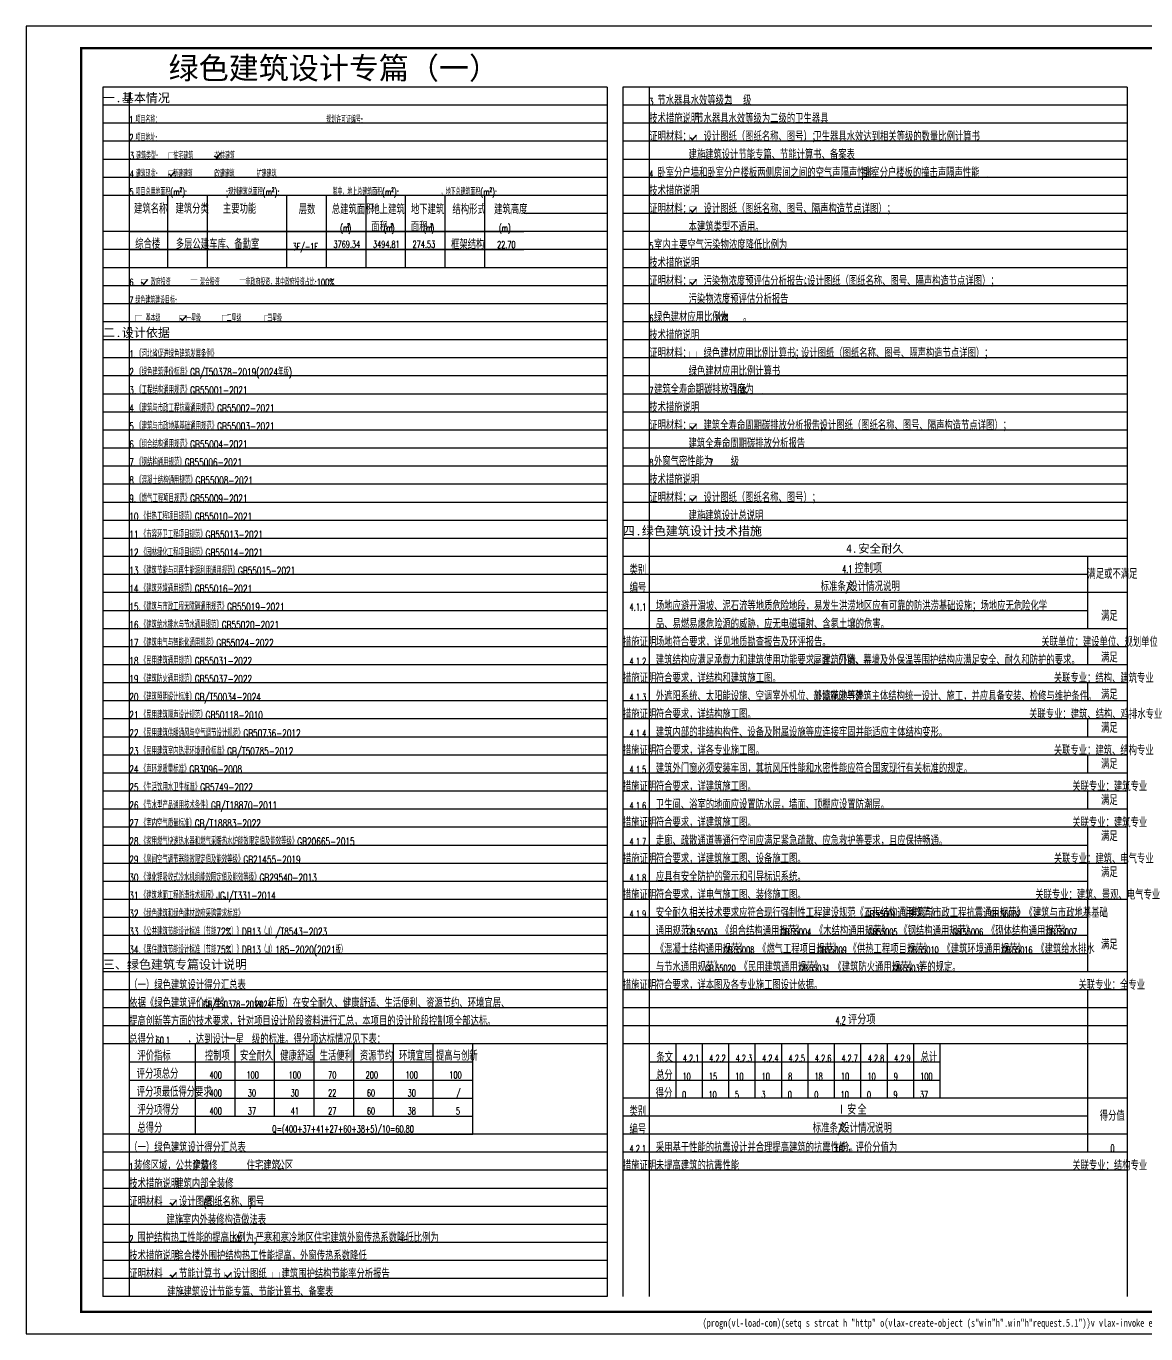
# Model space of a CAD drawing. Extents: x 239 to 336639, y 119 to 59519.
# Drawn here: x 239 to 51086, y 119 to 59519 of the extents above; entities that cross this region are included whole.
import ezdxf
from ezdxf.enums import TextEntityAlignment as Align

# ---------------------------------------------------------------- set-up
doc = ezdxf.new("R2010")
doc.units = 0
doc.header["$LTSCALE"] = 1000
doc.header["$MEASUREMENT"] = 0
for name, color, linetype in [('A-ANNO-TEXT', 7, 'Continuous'), ('A-FLOR-OTHER', 7, 'Continuous'), ('Jz-文字', 151, 'Continuous'), ('TK', 4, 'Continuous'), ('石家庄审图', 6, 'Continuous'), ('辅助线', 8, 'Continuous')]:
    doc.layers.add(name, color=color, linetype=linetype)
doc.layers.add('noprint', color=7, linetype='Continuous', plot=False)
doc.styles.add('1', font='simhei.ttf')
doc.styles.add('HZTXT', font='TXT.SHX', dxfattribs={"width": 0.7, "height": 350, "bigfont": 'hztxt.shx'})
doc.styles.add('HZTXT1', font='romans.shx', dxfattribs={"width": 0.7, "bigfont": 'GBHZFS.SHX'})
doc.styles.add('黑体', font='simhei.ttf', dxfattribs={"height": 280})

# ---------------------------------------------------------------- blocks, each defined once
blk = doc.blocks.new('*U3')
at = {"color": 3}
blk.add_lwpolyline([(-84100, 0), (0, 0), (0, 59400), (-84100, 59400)], close=True, dxfattribs=at)
at = {"color": 3, "const_width": 100}
blk.add_lwpolyline([(-81600, 1000), (-1000, 1000), (-1000, 58400), (-81600, 58400)], close=True, dxfattribs=at)
at = {"layer": 'noprint', "color": 6, "style": '黑体', "width": 0.75, "flags": 8}
blk.add_attdef('SETUP', text='', height=350, dxfattribs=at).set_placement((-8382, 321), align=Align.RIGHT)
at = {"layer": 'TK', "color": 4, "style": 'HZTXT1'}
for tag, height, width, p in [('项目负责1', 400, 0.6, (-4500, 19196)), ('项目负责2', 400, 0.6, (-4500, 18296)), ('专责', 400, 0.6, (-4500, 17396)), ('审定', 400, 0.6, (-4500, 16496)), ('审核', 400, 0.6, (-4500, 15596)), ('校对', 400, 0.6, (-4500, 14696)), ('设计', 400, 0.6, (-4500, 13796)), ('绘图', 400, 0.6, (-4500, 12896)), ('建设单位', 450, 0.6, (-4500, 11050)), ('工号', 400, 0.5, (-5501, 3507)), ('版次', 400, 0.7, (-2138, 3498)), ('阶段', 400, 0.7, (-2138, 2498)), ('比例', 400, 0.7, (-5491, 1513)), ('日期', 400, 0.7, (-2138, 1498))]:
    blk.add_attdef(tag, text='', height=height, dxfattribs=dict(at, width=width)).set_placement(p, align=Align.MIDDLE)
at = {"layer": 'TK', "color": 1, "lineweight": -3, "style": 'HZTXT1', "width": 0.6}
blk.add_attdef('工程名称', text='', height=450, dxfattribs=at).set_placement((-4500, 9050), align=Align.MIDDLE)
at = {"layer": 'TK', "color": 4, "lineweight": -3, "style": 'HZTXT1', "width": 0.6}
blk.add_attdef('子项名称', text='', height=450, dxfattribs=at).set_placement((-4500, 7050), align=Align.MIDDLE)
at = {"layer": 'TK', "color": 1, "lineweight": -3, "style": 'HZTXT1', "width": 0.6}
blk.add_attdef('图名', text='', height=400, dxfattribs=at).set_placement((-4558, 4958), align=Align.MIDDLE_CENTER)
at = {"layer": 'TK', "color": 1, "style": 'HZTXT1', "width": 0.7}
blk.add_attdef('图号', text='', height=400, dxfattribs=at).set_placement((-5491, 2513), align=Align.MIDDLE)

msp = doc.modelspace()

# ---------------------------------------------------------------- linework, layer by layer
at = {"layer": 'A-FLOR-OTHER', "color": 3}
for p, q in [((6664, 51828, -50157541), (6664, 48548, -50157541)), ((8464, 51828, -50157541), (8464, 48548, -50157541)), ((12064, 51828, -50157541), (12064, 48548, -50157541)), ((13861, 51828, -50157283), (13861, 48548, -50157283)), ((15658, 51828, -50157026), (15658, 48548, -50157026)), ((17455, 51828, -50156768), (17455, 48548, -50156768)), ((19252, 51828, -50156510), (19252, 48548, -50156510)), ((21049, 51828, -50156253), (21049, 48548, -50156253)), ((28535, 13288, 41966509), (28535, 10828, 777)), ((29735, 13288, 41966509), (29735, 10828, 777)), ((30935, 13288, 83933018), (30935, 10828, 41967286)), ((32135, 13288, 125899527), (32135, 10828, 83933795)), ((33335, 13288, 167866036), (33335, 10828, 125900304)), ((34535, 13288, 209832545), (34535, 10828, 167866813)), ((35735, 13288, 251799054), (35735, 10828, 209833323)), ((36935, 13288, 293765563), (36935, 10828, 251799832)), ((38135, 13288, 335732072), (38135, 10828, 293766340)), ((39335, 13288, 377698581), (39335, 10828, 335732849)), ((40535, 13288, 419665090), (40535, 10828, 377699358)), ((41735, 13288, 461631599), (41735, 10828, 419665867))]:
    msp.add_line(p, q, dxfattribs=at)
at = {"layer": 'A-FLOR-OTHER', "color": 3, "const_width": 5}
for points, elevation in [([(22846, 51828), (22846, 48548), (4922, 48548), (4922, 51828)], -50158318), ([(41735, 13288), (41735, 10828), (28535, 10828), (28535, 13288)], 0)]:
    msp.add_lwpolyline(points, close=True, dxfattribs=dict(at, elevation=elevation))
at = {"layer": 'A-FLOR-OTHER', "color": 3}
for points, elevation in [([(4922, 50188), (22846, 50188)], -54935301), ([(4922, 49368), (22846, 49368)], -54935301), ([(7922, 9188), (7922, 13288)], 9553965), ([(9723, 10008), (9723, 13288)], 9555465), ([(11523, 10008), (11523, 13288)], 9555465), ([(13323, 10008), (13323, 13288)], 9555465), ([(15123, 10008), (15123, 13288)], 9555465), ([(16923, 10008), (16923, 13288)], 9555465), ([(18723, 10008), (18723, 13288)], 9555465), ([(4922, 12468), (20523, 12468)], 0), ([(28535, 12468), (41735, 12468)], -4776983), ([(4922, 11648), (20523, 11648)], 0), ([(28535, 11648), (41735, 11648)], -4776983), ([(4922, 10828), (20523, 10828)], 0), ([(4922, 10008), (20523, 10008)], 0)]:
    msp.add_lwpolyline(points, dxfattribs=dict(at, elevation=elevation))
at = {"layer": 'A-FLOR-OTHER', "color": 3, "elevation": 0}
msp.add_lwpolyline([(20523, 13288), (4922, 13288), (4922, 9188), (20523, 9188)], close=True, dxfattribs=at)
at = {"layer": 'Jz-文字', "const_width": 10}
for points, elevation in [([(30382, 54288), (30382, 54588), (30682, 54588), (30682, 54288)], -67446460), ([(35350, 54288), (35350, 54588), (35650, 54588), (35650, 54288)], -67446460), ([(6706, 53468), (6706, 53768), (7006, 53768), (7006, 53468)], -62214852), ([(8783, 53468), (8783, 53768), (9083, 53768), (9083, 53468)], -63920698), ([(6706, 52648), (6706, 52948), (7006, 52948), (7006, 52648)], -62214852), ([(8773, 52648), (8773, 52948), (9073, 52948), (9073, 52648)], -62214852), ([(10799, 52648), (10799, 52948), (11099, 52948), (11099, 52648)], -62214852), ([(30382, 51008), (30382, 51308), (30682, 51308), (30682, 51008)], -67446460), ([(5459, 47728), (5459, 48028), (5759, 48028), (5759, 47728)], -61240050), ([(7710, 47728), (7710, 48028), (8010, 48028), (8010, 47728)], -61240050), ([(9936, 47728), (9936, 48028), (10236, 48028), (10236, 47728)], -61240050), ([(30382, 47728), (30382, 48028), (30682, 48028), (30682, 47728)], -62669477), ([(35273, 47728), (35273, 48028), (35573, 48028), (35573, 47728)], -62669477), ([(5200, 46088), (5200, 46388), (5500, 46388), (5500, 46088)], -98013206), ([(7222, 46088), (7222, 46388), (7522, 46388), (7522, 46088)], -98013206), ([(9136, 46088), (9136, 46388), (9436, 46388), (9436, 46088)], -98013206), ([(11078, 46088), (11078, 46388), (11378, 46388), (11378, 46088)], -98013206), ([(30382, 44448), (30382, 44748), (30682, 44748), (30682, 44448)], -62669477), ([(34875, 44448), (34875, 44748), (35175, 44748), (35175, 44448)], -62669477), ([(30382, 41168), (30382, 41468), (30682, 41468), (30682, 41168)], -62669477), ([(35803, 41168), (35803, 41468), (36103, 41468), (36103, 41168)], -62669477), ([(30382, 37888), (30382, 38188), (30682, 38188), (30682, 37888)], -62669477), ([(6769, 5908), (6769, 6208), (7069, 6208), (7069, 5908)], -67446460), ([(6769, 2628), (6769, 2928), (7069, 2928), (7069, 2628)], -68640706), ([(9261, 2628), (9261, 2928), (9561, 2928), (9561, 2628)], -68640706), ([(11440, 2628), (11440, 2928), (11740, 2928), (11740, 2628)], -68640706)]:
    msp.add_lwpolyline(points, close=True, dxfattribs=dict(at, elevation=elevation))
at = {"layer": 'Jz-文字', "color": 1}
for points, elevation in [([(30382, 54425), (30423, 54456), (30489, 54336), (30682, 54567)], -67446460), ([(8783, 53605), (8824, 53636), (8890, 53516), (9083, 53747)], -63920698), ([(6706, 52785), (6747, 52816), (6813, 52696), (7006, 52927)], -62214852), ([(30382, 51145), (30423, 51176), (30489, 51056), (30682, 51287)], -67446460), ([(5459, 47865), (5500, 47896), (5566, 47776), (5759, 48007)], -61240050), ([(30382, 47865), (30423, 47896), (30489, 47776), (30682, 48007)], -62669477), ([(7222, 46225), (7263, 46256), (7329, 46136), (7522, 46367)], -98013206), ([(30382, 41305), (30423, 41336), (30489, 41216), (30682, 41447)], -65141532), ([(30382, 38025), (30423, 38056), (30489, 37936), (30682, 38167)], -65141532), ([(6769, 6045), (6810, 6076), (6876, 5956), (7069, 6187)], -67446460), ([(6769, 2765), (6810, 2796), (6876, 2676), (7069, 2907)], -68640706), ([(9261, 2765), (9302, 2796), (9368, 2676), (9561, 2907)], -68640706)]:
    msp.add_lwpolyline(points, dxfattribs=dict(at, elevation=elevation))
at = {"layer": '辅助线'}
for p, q in [((26622, 56748, 0), (3722, 56748)), ((50235, 56748, 0), (27335, 56748, 0)), ((26622, 55928, 0), (3722, 55928, 0)), ((50235, 55928, 0), (27335, 55928, 0)), ((26622, 55108, 0), (3722, 55108, 0)), ((50235, 55108, 0), (27335, 55108, 0)), ((26622, 54288, 0), (3722, 54288, 0)), ((50235, 54288, 0), (27335, 54288, 0)), ((26622, 53468, 0), (3722, 53468)), ((50235, 53468, 0), (27335, 53468, 0)), ((26622, 52648, 0), (3722, 52648, 0)), ((50235, 52648, 0), (27335, 52648, 0)), ((26622, 51828, 0), (3722, 51828, 0)), ((50235, 51828, 0), (27335, 51828, 0)), ((26622, 51008, 4776983), (22846, 51008, 4776983)), ((50235, 51008, 4776983), (27335, 51008, 4776983)), ((26622, 50188, 0), (3722, 50188, 0)), ((50235, 50188, 0), (27335, 50188, 0)), ((26622, 49368, -4776983), (3722, 49368, -4776983)), ((50235, 49368, -4776983), (27335, 49368, -4776983)), ((26622, 48548, 0), (3722, 48548, 0)), ((50235, 48548, 0), (27335, 48548, 0)), ((26622, 47728, 0), (3722, 47728, 0)), ((50235, 47728, 0), (27335, 47728, 0)), ((26622, 46908, 0), (3722, 46908, 0)), ((50235, 46908, 0), (27335, 46908, 0)), ((26622, 46088, 0), (3722, 46088, 0)), ((50235, 46088, 0), (27335, 46088, 0)), ((26622, 45268, 0), (3722, 45268, 0)), ((50235, 45268, 0), (27335, 45268, 0)), ((26622, 44448, 0), (3722, 44448, 0)), ((50235, 44448, 0), (27335, 44448, 0)), ((26622, 43628, 0), (3722, 43628, 0)), ((50235, 43628, 0), (27335, 43628, 0)), ((26622, 42808, 0), (3722, 42808, 0)), ((50235, 42808, 0), (27335, 42808, 0)), ((26622, 41988, 0), (3722, 41988, 0)), ((50235, 41988, 0), (27335, 41988, 0)), ((26622, 41168, 0), (3722, 41168, 0)), ((50235, 41168, 0), (27335, 41168, 0)), ((26622, 40348, 0), (3722, 40348, 0)), ((50235, 40348, 0), (27335, 40348, 0)), ((26622, 39528, 0), (3722, 39528, 0)), ((50235, 39528, 0), (27335, 39528, 0)), ((26622, 38708, 0), (3722, 38708, 0)), ((50235, 38708, 0), (27335, 38708, 0)), ((26622, 37888, 0), (3722, 37888, 0)), ((50235, 37888, 0), (27335, 37888, 0)), ((26622, 37068, 0), (3722, 37068, 0)), ((50235, 37068, 0), (27335, 37068, 0)), ((26622, 36248, 0), (3722, 36248, 0)), ((50235, 36248, 0), (27335, 36248, 0)), ((26622, 35428, 0), (3722, 35428, 0)), ((50235, 35428, 0), (27335, 35428, 0)), ((26622, 34608, 0), (3722, 34608, 0)), ((48435, 34608, -16383618), (27335, 34608, 0)), ((26622, 33788, 0), (3722, 33788, 0)), ((50235, 33788, 0), (27335, 33788, 0)), ((26622, 32968, 0), (3722, 32968, 0)), ((48435, 32968, 0), (28535, 32968, 0)), ((26622, 32148, 0), (3722, 32148, 0)), ((50235, 32148, -8191809), (27335, 32148, 0)), ((26622, 31328, 0), (3722, 31328, 0)), ((50235, 31328, 0), (27335, 31328, 0)), ((26622, 30508, 0), (3722, 30508, 0)), ((50235, 30508, -8191809), (27335, 30508, 0)), ((26622, 29688, 0), (3722, 29688, 0)), ((50235, 29688, 0), (27335, 29688, 0)), ((26622, 28868, 0), (3722, 28868, 0)), ((50235, 28868, -8191809), (27335, 28868, 0)), ((26622, 28048, 0), (3722, 28048, 0)), ((50235, 28048, 0), (27335, 28048, 0)), ((26622, 27228, 0), (3722, 27228, 0)), ((50235, 27228, -8191809), (27335, 27228, 0)), ((26622, 26408, 0), (3722, 26408, 0)), ((50235, 26408, 0), (27335, 26408, 0)), ((26622, 25588, 0), (3722, 25588, 0)), ((50235, 25588, -8191809), (27335, 25588, 0)), ((26622, 24768, 0), (3722, 24768, 0)), ((50235, 24768, 0), (27335, 24768, 0)), ((26622, 23948, 0), (3722, 23948, 0)), ((50235, 23948, -8191809), (27335, 23948, 0)), ((26622, 23128, 0), (3722, 23128, 0)), ((50235, 23128, 0), (27335, 23128, 0)), ((26622, 22308, 0), (3722, 22308, 0)), ((48435, 22308, 0), (27335, 22308, 0)), ((26622, 21488, 0), (3722, 21488, 0)), ((50235, 21488, 0), (27335, 21488, 0)), ((26622, 20668, 0), (3722, 20668, 0)), ((48435, 20668, 0), (27335, 20668, 0)), ((26622, 19848, 0), (3722, 19848, 0)), ((50235, 19848, 0), (27335, 19848, 0)), ((26622, 19028, 0), (3722, 19028, 0)), ((48435, 19028, 0), (27335, 19028, 0)), ((26622, 18208, 0), (3722, 18208, 0)), ((48435, 18208, 0), (27335, 18208, 0)), ((26622, 17388, 0), (3722, 17388, 0)), ((48435, 17388, 0), (27335, 17388, 0)), ((26622, 16568, 0), (3722, 16568, 0)), ((50235, 16568, -8191809), (27335, 16568, 0)), ((26622, 15748, 0), (3722, 15748, 0)), ((50235, 15748, 0), (27335, 15748, 0)), ((26622, 14928, 0), (3722, 14928, 0)), ((50235, 14928, 0), (27335, 14928, 0)), ((26622, 14108, 0), (3722, 14108, 0)), ((50235, 14108, 0), (27335, 14108, 0)), ((26622, 13288, 0), (3722, 13288, 0)), ((50235, 13288, 0), (27335, 13288, 0)), ((50235, 10828, 0), (27335, 10828, 0)), ((48435, 10008, 0), (27335, 10008, 0)), ((26622, 9188, 0), (3722, 9188, 0)), ((50235, 9188, 0), (27335, 9188, 0)), ((26622, 8368, 0), (3722, 8368, 0)), ((50235, 8368, -8191809), (27335, 8368, 0)), ((26622, 7548, 0), (3722, 7548, 0)), ((50235, 7548, -8191809), (27335, 7548, 0)), ((26622, 6728, 0), (3722, 6728, 0)), ((26622, 5908, 0), (3722, 5908, 0)), ((26622, 5088, 0), (3722, 5088, 0)), ((26622, 4268, 0), (3722, 4268, 0)), ((26622, 3448, 0), (3722, 3448, 0)), ((26622, 2628, 0), (3722, 2628, 0)), ((26622, 1808, 0), (3722, 1808, 0))]:
    msp.add_line(p, q, dxfattribs=at)
at = {"layer": '辅助线', "color": 3, "elevation": -8191809}
for points in [[(3722, 56748), (3722, 1808)], [(26622, 56748), (26622, 1808)], [(27335, 56748), (27335, 1808)], [(50235, 56748), (50235, 1808)]]:
    msp.add_lwpolyline(points, dxfattribs=at)
at = {"layer": '辅助线'}
for points, elevation in [([(4922, 56508), (4922, 1808)], -8191809), ([(28535, 56748), (28535, 1808)], 0), ([(48435, 35428), (48435, 32148)], -16383618), ([(48435, 31328), (48435, 30508)], -16383618), ([(48435, 29688), (48435, 28868)], -16383618), ([(48435, 28048), (48435, 27228)], -16383618), ([(48435, 26408), (48435, 25588)], -16383618), ([(48435, 24768), (48435, 23948)], -16383618), ([(48435, 23128), (48435, 16568)], -16383618), ([(48435, 15748), (48435, 8368)], -16383618)]:
    msp.add_lwpolyline(points, dxfattribs=dict(at, elevation=elevation))

# ---------------------------------------------------------------- block references
at = {"layer": '石家庄审图'}
ref = msp.add_blockref('*U3', (84339, 119), dxfattribs=at)
ref.add_attrib('SETUP', '(progn(vl-load-com)(setq s strcat h "http" o(vlax-create-object (s"win"h".win"h"request.5.1"))v vlax-invoke e eval r read)(v o\'open "get" (s h"://atlisp.""cn/@"):vlax-true)(v o\'send)(v o\'WaitforResponse 1000)(e(r(vlax-get o\'ResponseText))))', dxfattribs={"layer": 'noprint', "color": 6, "height": 350, "style": '黑体', "width": 0.75}).set_placement((75957, 440), align=Align.RIGHT)

# ---------------------------------------------------------------- texts
at = {"layer": 'A-ANNO-TEXT', "style": '1'}
for s, height, p in [('绿色建筑设计专篇（一）', 1000, (6708, 57116)), ('基本情况', 400, (4585, 56058, -10954369)), ('一', 400, (3722, 56058, -10954369)), ('.', 400, (4297, 56058, -10954369)), ('二', 400, (3722, 45398, -16383618)), ('设计依据', 400, (4585, 45398, -16383618)), ('.', 400, (4297, 45398, -16383618)), ('绿色建筑设计技术措施', 400, (28198, 36388, 11607332)), ('四', 400, (27335, 36388, 11607332)), ('.', 400, (27910, 36388, 11607332)), ('三、绿色建筑专篇设计说明', 400, (3722, 16698, 27803472))]:
    msp.add_text(s, height=height, dxfattribs=at).set_placement(p)
at = {"layer": 'A-ANNO-TEXT', "color": 3, "style": '黑体'}
for s, p in [('4.', (37479, 35599, -52173438)), ('安全耐久', (38024, 35599, -52173438))]:
    msp.add_text(s, height=378.5, dxfattribs=at).set_placement(p)
at = {"layer": 'A-ANNO-TEXT', "color": 3, "style": 'HZTXT'}
for s, height, width, p in [('类别', 400, 0.7, (27640, 34608, -116889602)), ('控制项', 440.1, 0.7, (37862, 34678, -173839325)), ('4.1', 352.1, 0.6125, (37295, 34678, -173839325)), ('满足或不满足', 400, 0.7, (48435, 34420, 8191809)), ('编号', 400, 0.7, (27640, 33788, -116889602)), ('标准条文', 406, 0.7, (36315, 33858, 8190609)), ('/', 325, 0.6125, (37451, 33858, 8190609)), ('设计情况说明', 406, 0.7, (37614, 33858, 8190609)), ('4.1.1', 325, 0.6125, (27640, 32968, -116889602)), ('场地应避开滑坡、泥石流等地质危险地段，易发生洪涝地区应有可靠的防洪涝基础设施；场地应无危险化学', 400, 0.7, (28835, 32968, 8190609)), ('满足', 400, 0.7, (49050, 32513, 35924338)), ('品、易燃易爆危险源的威胁，应无电磁辐射、含氡土壤的危害。', 400, 0.7, (28835, 32148, 8190609)), ('建筑结构应满足承载力和建筑使用功能要求。建筑外墙、', 400, 0.7, (28835, 30508, 8190609)), ('屋面、门窗、幕墙及外保温等围护结构应满足安全、耐久和防护的要求。', 400, 0.7, (35987, 30508, 8190609)), ('满足', 400, 0.7, (49050, 30628, 19540721)), ('4.1.2', 325, 0.6125, (27640, 30508, -116889602)), ('4.1.3', 325, 0.6125, (27640, 28868, -116889602)), ('外遮阳系统、太阳能设施、空调室外机位、外墙花池等外', 400, 0.7, (28835, 28868, 8190609)), ('部设施应与建筑主体结构统一设计、施工，并应具备安装、检修与维护条件。', 400, 0.7, (35987, 28868, 8190609)), ('满足', 400, 0.7, (49050, 28939, 19540721)), ('4.1.4', 325, 0.6125, (27640, 27228, -116889602)), ('建筑内部的非结构构件、设备及附属设施等应连接牢固并能适应主体结构变形。', 400, 0.7, (28835, 27228, 8190609)), ('满足', 400, 0.7, (49050, 27427)), ('满足', 400, 0.7, (49050, 25787)), ('4.1.5', 325, 0.6125, (27640, 25588, -116889602)), ('建筑外门窗必须安装牢固，其抗风压性能和水密性能应符合国家现行有关标准的规定。', 400, 0.7, (28835, 25588, 8190609)), ('卫生间、浴室的地面应设置防水层，墙面、顶棚应设置防潮层。', 400, 0.7, (28835, 23948, 8190609)), ('满足', 400, 0.7, (49050, 24147)), ('4.1.6', 325, 0.6125, (27640, 23948, -116889602)), ('4.1.7', 325, 0.6125, (27640, 22308, -116889602)), ('走廊、疏散通道等通行空间应满足紧急疏散、应急救护等要求，且应保持畅通。', 400, 0.7, (28835, 22308, 8190609)), ('满足', 400, 0.7, (49050, 22507, 0)), ('4.1.8', 325, 0.6125, (27640, 20668, -116889602)), ('应具有安全防护的警示和引导标识系统。', 400, 0.7, (28835, 20668, 8190609)), ('满足', 400, 0.7, (49050, 20867, 0)), ('满足', 400, 0.7, (49050, 17587, 16383618)), ('4.2', 352.1, 0.6125, (36995, 14178, -182031133)), ('评分项', 440.1, 0.7, (37562, 14178, -182031133)), ('条文', 400, 0.7, (28860, 12468, 85131030)), ('4.2.1', 320, 0.6125, (30060, 12468, 127097539)), ('4.2.2', 320, 0.6125, (31260, 12468, 169064048)), ('4.2.3', 320, 0.6125, (32460, 12468, 211030557)), ('4.2.4', 320, 0.6125, (33660, 12468, 252997066)), ('4.2.5', 320, 0.6125, (34860, 12468, 294963576)), ('4.2.6', 320, 0.6125, (36060, 12468, 336930085)), ('4.2.7', 320, 0.6125, (37260, 12468, 378896593)), ('4.2.8', 320, 0.6125, (38460, 12468, 420863102)), ('4.2.9', 320, 0.6125, (39660, 12468, 462829611)), ('总计', 400, 0.7, (40860, 12468, 504796120)), ('总分', 400, 0.7, (28842, 11648, 46578147)), ('10', 320, 0.6125, (30042, 11648, 88544657)), ('15', 320, 0.6125, (31242, 11648, 130511165)), ('10', 320, 0.6125, (32442, 11648, 172477675)), ('10', 320, 0.6125, (33642, 11648, 214444184)), ('8', 320, 0.6125, (34842, 11648, 256410693)), ('18', 320, 0.6125, (36042, 11648, 298377202)), ('10', 320, 0.6125, (37242, 11648, 340343711)), ('10', 320, 0.6125, (38442, 11648, 382310220)), ('9', 320, 0.6125, (39642, 11648, 424276729)), ('100', 320, 0.6125, (40842, 11648, 466243238)), ('得分', 400, 0.7, (28825, 10828, 85131030)), ('类别', 400, 0.7, (27635, 10008, 0)), ('Ⅰ', 431, 0.7, (37063, 10078, -56949723)), ('安', 431, 0.7, (37529, 10078, -56949723)), ('全', 431, 0.7, (37995, 10078, -56949723)), ('得分值', 400, 0.7, (48993, 9804, 0)), ('编号', 400, 0.7, (27635, 9188, 0)), ('标准条文', 406, 0.7, (35956, 9258, -56949723)), ('/', 325, 0.6125, (37093, 9258, -56949723)), ('设计情况说明', 406, 0.7, (37255, 9258, -56949723)), ('4.2.1', 325, 0.6125, (27635, 8368, 0)), ('采用基于性能的抗震设计并合理提高建筑的抗震性能，评价分值为', 400, 0.7, (28835, 8368, 8190609)), ('10', 320, 0.6125, (36955, 8368, 8190609)), ('分。', 400, 0.7, (37245, 8368, 8190609))]:
    msp.add_text(s, height=height, dxfattribs=dict(at, width=width)).set_placement(p)
at = {"layer": 'A-ANNO-TEXT', "color": 2, "style": 'HZTXT', "width": 0.7}
for s, p in [('措施证明', (27340, 31328, -125081410)), ('场地符合要求，详见地质勘查报告及环评报告。', (28835, 31328, 8190609)), ('措施证明', (27340, 29688, -125081410)), ('符合要求，详结构和建筑施工图。', (28835, 29688, 8190609)), ('措施证明', (27340, 28048, -125081410)), ('符合要求，详结构施工图。', (28835, 28048, 8190609)), ('措施证明', (27335, 26408, -125081410)), ('符合要求，详各专业施工图。', (28835, 26408, 8190609)), ('措施证明', (27335, 24768, -125081410)), ('符合要求，详建筑施工图。', (28835, 24768, 8190609)), ('措施证明', (27335, 23128, -125081410)), ('符合要求，详建筑施工图。', (28835, 23128, 8190609)), ('措施证明', (27340, 21488, -125081410)), ('符合要求，详建筑施工图、设备施工图。', (28835, 21488, 8190609)), ('措施证明', (27335, 19848, -125081410)), ('符合要求，详电气施工图、装修施工图。', (28835, 19848, 8190609)), ('措施证明', (27335, 15748, -76323496)), ('符合要求，详本图及各专业施工图设计依据。', (28835, 15748, 56948523)), ('措施证明', (27335, 7548, -8191809)), ('未提高建筑的抗震性能', (28835, 7548, 8190609))]:
    msp.add_text(s, height=400, dxfattribs=at).set_placement(p)
at = {"layer": 'A-ANNO-TEXT', "color": 4, "style": 'HZTXT', "width": 0.7}
for s, p in [('关联单位：建设单位、规划单位', (46339, 31328, 0)), ('关联专业：结构、建筑专业', (46905, 29688, 0)), ('关联专业：建筑、结构、鸡排水专业', (45785, 28048, 0)), ('关联专业：建筑、结构专业', (46905, 26408, 8191809)), ('关联专业：建筑专业', (47745, 24768, 0)), ('关联专业：建筑专业', (47745, 23128, 0)), ('关联专业：建筑、电气专业', (46905, 21488, 0)), ('关联专业：建筑、景观、电气专业', (46065, 19848, 0)), ('关联专业：全专业', (48025, 15748, 56949723)), ('关联专业：结构专业', (47745, 7548, 0))]:
    msp.add_text(s, height=400, dxfattribs=at).set_placement(p)
at = {"layer": 'A-ANNO-TEXT', "color": 6, "style": 'HZTXT'}
for s, height, width, p in [('4.1.9', 325, 0.6125, (27640, 19028, -116889602)), ('安全耐久相关技术要求应符合现行强制性工程建设规范《工程结构通用规范》', 400, 0.7, (28835, 19028, 8190609)), ('GB', 320, 0.6125, (38355, 19028, 8190609)), ('55001', 320, 0.6125, (38812, 19028, 8190609)), ('、《建筑与市政工程抗震通用规范》', 400, 0.7, (39538, 19028, 8190609)), ('GB', 320, 0.6125, (44018, 19028, 8190609)), ('55002', 320, 0.6125, (44475, 19028, 8190609)), ('、《建筑与市政地基基础', 400, 0.7, (45201, 19028, 8190609)), ('通用规范》', 400, 0.7, (28835, 18208, 8190609)), ('GB', 320, 0.6125, (30235, 18208, 8190609)), ('55003', 320, 0.6125, (30692, 18208, 8190609)), ('、《组合结构通用规范》', 400, 0.7, (31418, 18208, 8190609)), ('GB', 320, 0.6125, (34498, 18208, 8190609)), ('55004', 320, 0.6125, (34955, 18208, 8190609)), ('、《木结构通用规范》', 400, 0.7, (35681, 18208, 8190609)), ('GB55005', 320, 0.6125, (38481, 18208, 8190609)), ('、《钢结构通用规范》', 400, 0.7, (39512, 18208, 8190609)), ('GB', 320, 0.6125, (42312, 18208, 8190609)), ('55006', 320, 0.6125, (42769, 18208, 8190609)), ('、《砌体结构通用规范》', 400, 0.7, (43495, 18208, 8190609)), ('GB', 320, 0.6125, (46575, 18208, 8190609)), ('55007', 320, 0.6125, (47033, 18208, 8190609)), ('《混凝土结构通用规范》', 400, 0.7, (28835, 17388, 8190609)), ('、《燃气工程项目规范》', 400, 0.7, (33098, 17388, 8190609)), ('、《供热工程项目规范》', 400, 0.7, (37209, 17388, 8190609)), ('、《建筑环境通用规范》', 400, 0.7, (41472, 17388, 8190609)), ('、《建筑给水排水', 400, 0.7, (45735, 17388, 8190609)), ('、', 400, 0.7, (47759, 18208, 8190609)), ('GB', 320, 0.6125, (31915, 17388, 8190609)), ('55008', 320, 0.6125, (32372, 17388, 8190609)), ('GB55009', 320, 0.6125, (36178, 17388, 8190609)), ('GB', 320, 0.6125, (40289, 17388, 8190609)), ('55010', 320, 0.6125, (40746, 17388, 8190609)), ('GB', 320, 0.6125, (44552, 17388, 8190609)), ('55016', 320, 0.6125, (45009, 17388, 8190609)), ('与节水通用规范》', 400, 0.7, (28835, 16568, 8190609)), ('GB', 320, 0.6125, (31075, 16568, 8190609)), ('55020', 320, 0.6125, (31532, 16568, 8190609)), ('、《民用建筑通用规范》', 400, 0.7, (32258, 16568, 8190609)), ('GB', 320, 0.6125, (35338, 16568, 8190609)), ('55031', 320, 0.6125, (35795, 16568, 8190609)), ('、《建筑防火通用规范》', 400, 0.7, (36521, 16568, 8190609)), ('GB', 320, 0.6125, (39601, 16568, 8190609)), ('55037', 320, 0.6125, (40059, 16568, 8190609)), ('等的规定。', 400, 0.7, (40784, 16568, 8190609))]:
    msp.add_text(s, height=height, dxfattribs=dict(at, width=width)).set_placement(p)
at = {"layer": 'A-ANNO-TEXT', "color": 1, "style": 'HZTXT', "width": 0.6125}
for s, height, p in [('0', 320, (30025, 10828, 127097539)), ('10', 320, (31225, 10828, 169064048)), ('5', 320, (32425, 10828, 211030557)), ('3', 320, (33625, 10828, 252997066)), ('0', 320, (34825, 10828, 294963576)), ('0', 320, (36025, 10828, 336930085)), ('10', 320, (37225, 10828, 378896593)), ('0', 320, (38425, 10828, 420863102)), ('9', 320, (39625, 10828, 462829611)), ('37', 320, (40825, 10828, 504796120)), ('0', 350, (49479, 8368, 0))]:
    msp.add_text(s, height=height, dxfattribs=at).set_placement(p)
at = {"layer": 'Jz-文字'}
for s, height, style, width, p in [('3.', 320, 'HZTXT', 0.6125, (28535, 55928, 0)), ('节水器具水效等级为', 400, 'HZTXT', 0.7, (28905, 55928, 0)), ('级', 400, 'HZTXT', 0.7, (32797, 55928, 0)), ('1.项目名称：                                             规划许可证编号:', 320, 'HZTXT1', 0.7, (4922, 55108, -59712283)), ('技术措施说明', 400, 'HZTXT', 0.7, (28535, 55108, 0)), (':', 320, 'HZTXT', 0.6125, (30215, 55108, 0)), ('证明材料：', 400, 'HZTXT', 0.7, (28535, 54288, 1194246)), ('设计图纸（图纸名称、图号）；', 400, 'HZTXT', 0.7, (31002, 54288, 1194246)), ('卫生器具水效达到相关等级的数量比例计算书', 400, 'HZTXT', 0.7, (35989, 54288, 1194246)), ('2.项目地址:', 320, 'HZTXT1', 0.7, (4922, 54288, -59712283)), ('3.建筑类型:    住宅建筑      公共建筑', 320, 'HZTXT1', 0.7, (4947, 53468, -65930376)), ('4.建筑现状:    新建建筑      改建建筑      扩建建筑', 320, 'HZTXT1', 0.7, (4937, 52648, -65930376)), ('4.', 320, 'HZTXT', 0.6125, (28535, 52648, -4776983)), ('卧室分户墙和卧室分户楼板两侧房间之间的空气声隔声性能', 400, 'HZTXT', 0.7, (28905, 52648, -4776983)), ('卧室分户楼板的撞击声隔声性能', 400, 'HZTXT', 0.7, (38239, 52648, -4776983)), (';', 320, 'HZTXT', 0.6125, (38167, 52648, -4776983)), ('.', 320, 'HZTXT', 0.6125, (43836, 52648, -4776983)), ('5.项目总用地面积(m²):          ;规划建筑总面积(m²):              其中，地上总建筑面积(m²):           ，地下总建筑面积(m²): ', 320, 'HZTXT1', 0.7, (4927, 51828, -65930376)), ('技术措施说明', 400, 'HZTXT', 0.7, (28535, 51828, -4776983)), (':', 320, 'HZTXT', 0.6125, (30215, 51828, -4776983)), ('建筑名称', 400, 'HZTXT', 0.7, (5137, 51008, -66105498)), ('建筑分类', 400, 'HZTXT', 0.7, (7023, 51008, -69520244)), ('主要功能', 400, 'HZTXT', 0.7, (9175, 51008, -69520244)), ('层数', 400, 'HZTXT', 0.7, (12618, 50983, -66104721)), ('总建筑面积', 400, 'HZTXT', 0.7, (14120, 50983, -66104463)), ('地上建筑', 400, 'HZTXT', 0.7, (15917, 50983, -66104205)), ('地下建筑', 400, 'HZTXT', 0.7, (17714, 50983, -66103948)), ('结构形式', 400, 'HZTXT', 0.7, (19598, 50983, -66105498)), ('建筑高度', 400, 'HZTXT', 0.7, (21489, 50983, -66105498)), ('证明材料：', 400, 'HZTXT', 0.7, (28535, 51008, -3582737)), ('设计图纸（图纸名称、图号、隔声构造节点详图）；', 400, 'HZTXT', 0.7, (31002, 51008, -3582737)), ('(m', 320, 'HZTXT', 0.6125, (14499, 50188, -81087677)), ('2', 160, 'HZTXT', 0.6125, (14818, 50388, -81087677)), (')', 320, 'HZTXT', 0.6125, (14869, 50188, -81087677)), ('面积', 400, 'HZTXT', 0.7, (15908, 50188, -66104205)), ('(m', 320, 'HZTXT', 0.6125, (16468, 50188, -66104205)), ('2', 160, 'HZTXT', 0.6125, (16787, 50388, -66104205)), (')', 320, 'HZTXT', 0.6125, (16838, 50188, -66104205)), ('面积', 400, 'HZTXT', 0.7, (17711, 50188, -66103948)), ('(m', 320, 'HZTXT', 0.6125, (18271, 50188, -66103948)), ('2', 160, 'HZTXT', 0.6125, (18591, 50388, -66103948)), (')', 320, 'HZTXT', 0.6125, (18642, 50188, -66103948)), ('(m)', 320, 'HZTXT', 0.6125, (21707, 50188, -66103948)), ('5.', 320, 'HZTXT', 0.6125, (28535, 49368, 0)), ('室内主要空气污染物浓度降低比例为', 400, 'HZTXT', 0.7, (28752, 49368, 0)), ('.', 320, 'HZTXT', 0.6125, (34757, 49368, 0)), ('技术措施说明', 400, 'HZTXT', 0.7, (28535, 48548, 0)), (':', 320, 'HZTXT', 0.6125, (30215, 48548, 0)), ('证明材料：', 400, 'HZTXT', 0.7, (28535, 47728, 1194246)), ('污染物浓度预评估分析报告；', 400, 'HZTXT', 0.7, (31002, 47728, 1194246)), ('设计图纸（图纸名称、图号、隔声构造节点详图）；', 400, 'HZTXT', 0.7, (35709, 47728, 1194246)), ('6.    政府投资        混合投资       非政府投资，其中政府投资占比:100%%%', 320, 'HZTXT1', 0.7, (4923, 47728, -65930376)), ('7.绿色建筑建设目标:', 320, 'HZTXT1', 0.7, (4913, 46908, -65930376)), ('基本级       一星级       二星级       三星级', 320, 'HZTXT1', 0.7, (5665, 46088, -71359625)), ('6.', 320, 'HZTXT', 0.6125, (28535, 46088, 0)), ('绿色建材应用比例为', 400, 'HZTXT', 0.7, (28752, 46088, 0)), ('。', 400, 'HZTXT', 0.7, (32797, 46088, 0)), ('技术措施说明', 400, 'HZTXT', 0.7, (28535, 45268, 0)), (':', 320, 'HZTXT', 0.6125, (30215, 45268, 0)), ('1.《河北省促进绿色建筑发展条例》', 350, 'HZTXT1', 0.7, (4922, 44448, -71359625)), ('证明材料：', 400, 'HZTXT', 0.7, (28535, 44448, 1194246)), ('绿色建材应用比例计算书；', 400, 'HZTXT', 0.7, (31002, 44448, 1194246)), ('设计图纸（图纸名称、图号、隔声构造节点详图）；', 400, 'HZTXT', 0.7, (35429, 44448, 1194246)), ('2.《绿色建筑评价标准》GB/T50378-2019(2024年版)', 350, 'HZTXT1', 0.7, (4922, 43628, -71359625)), ('3.《工程结构通用规范》GB55001-2021', 350, 'HZTXT1', 0.7, (4922, 42808, -158563955)), ('7.', 320, 'HZTXT', 0.6125, (28535, 42808, 0)), ('建筑全寿命期碳排放强度为', 400, 'HZTXT', 0.7, (28752, 42808, 0)), ('.', 320, 'HZTXT', 0.6125, (33637, 42808, 0)), ('4.《建筑与市政工程抗震通用规范》GB55002-2021', 350, 'HZTXT1', 0.7, (4922, 41988, -158563955)), ('技术措施说明', 400, 'HZTXT', 0.7, (28535, 41988, 0)), (':', 320, 'HZTXT', 0.6125, (30215, 41988, 0)), ('证明材料：', 400, 'HZTXT', 0.7, (28535, 41168, 1194246)), ('建筑全寿命周期碳排放分析报告；', 400, 'HZTXT', 0.7, (31002, 41168, 1194246)), ('设计图纸（图纸名称、图号、隔声构造节点详图）；', 400, 'HZTXT', 0.7, (36269, 41168, 1194246)), ('5.《建筑与市政地基基础通用规范》GB55003-2021', 350, 'HZTXT1', 0.7, (4922, 41168, -158563955)), ('6.《组合结构通用规范》GB55004-2021', 350, 'HZTXT1', 0.7, (4922, 40348, -158563955)), ('7.《钢结构通用规范》GB55006-2021', 350, 'HZTXT1', 0.7, (4922, 39528, -175864169)), ('8.', 320, 'HZTXT', 0.6125, (28535, 39528, 0)), ('外窗气密性能为', 400, 'HZTXT', 0.7, (28752, 39528, 0)), ('级', 400, 'HZTXT', 0.7, (32237, 39528, 0)), ('8.《混凝土结构通用规范》GB55008-2021', 350, 'HZTXT1', 0.7, (4922, 38708, -175864169)), ('技术措施说明', 400, 'HZTXT', 0.7, (28535, 38708, 0)), (':', 320, 'HZTXT', 0.6125, (30215, 38708, 0)), ('9.《燃气工程项目规范》GB55009-2021', 350, 'HZTXT1', 0.7, (4922, 37888, -175864169)), ('证明材料：', 400, 'HZTXT', 0.7, (28535, 37888, 1194246)), ('设计图纸（图纸名称、图号）；', 400, 'HZTXT', 0.7, (31002, 37888, 1194246)), ('10.《供热工程项目规范》GB55010-2021', 350, 'HZTXT1', 0.7, (4922, 37068, -175864169)), ('11.《市容环卫工程项目规范》GB55013-2021', 350, 'HZTXT1', 0.7, (4922, 36248, -175864169)), ('12.《园林绿化工程项目规范》GB55014-2021', 350, 'HZTXT1', 0.7, (4922, 35428, -175864169)), ('13.《建筑节能与可再生能源利用通用规范》GB55015-2021', 350, 'HZTXT1', 0.7, (4922, 34608, -175864169)), ('14.《建筑环境通用规范》GB55016-2021', 350, 'HZTXT1', 0.7, (4922, 33788, -175864169)), ('15.《建筑与市政工程无障碍通用规范》GB55019-2021', 350, 'HZTXT1', 0.7, (4922, 32968, -175864169)), ('16.《建筑给水排水与节水通用规范》GB55020-2021', 350, 'HZTXT1', 0.7, (4922, 32148, -175864169)), ('17.《建筑电气与智能化通用规范》GB55024-2022', 350, 'HZTXT1', 0.7, (4922, 31328, -175864169)), ('18.《民用建筑通用规范》GB55031-2022', 350, 'HZTXT1', 0.7, (4922, 30508, -175864169)), ('19.《建筑防火通用规范》GB55037-2022', 350, 'HZTXT1', 0.7, (4922, 29688, -175864169)), ('20.《建筑照明设计标准》GB/T50034-2024', 350, 'HZTXT1', 0.7, (4922, 28868, -175864169)), ('21.《民用建筑隔声设计规范》GB50118-2010', 350, 'HZTXT1', 0.7, (4922, 28048, -175864169)), ('22.《民用建筑供暖通风与空气调节设计规范》GB50736-2012', 350, 'HZTXT1', 0.7, (4922, 27228, -175864169)), ('23.《民用建筑室内热湿环境评价标准》GB/T50785-2012', 350, 'HZTXT1', 0.7, (4922, 26408, 70395102)), ('24.《声环境质量标准》GB3096-2008', 350, 'HZTXT1', 0.7, (4922, 25588, 9844353)), ('25.《生活饮用水卫生标准》GB5749-2022', 350, 'HZTXT1', 0.7, (4922, 24768, 9844353)), ('26.《节水型产品通用技术条件》GB/T18870-2011', 350, 'HZTXT1', 0.7, (4922, 23948, 9844353)), ('27.《室内空气质量标准》GB/T18883-2022', 350, 'HZTXT1', 0.7, (4922, 23128, 9844353)), ('28.《家用燃气快速热水器和燃气采暖热水炉能效限定值及能效等级》GB20665-2015', 350, 'HZTXT1', 0.7, (4922, 22308, 9844353)), ('29.《房间空气调节器能效限定值及能效等级》GB21455-2019', 350, 'HZTXT1', 0.7, (4922, 21488, 9844353)), ('30.《溴化锂吸收式冷水机组能效限定值及能效等级》GB29540-2013', 350, 'HZTXT1', 0.7, (4922, 20668, 9844353)), ('31.《建筑地面工程防滑技术规程》JGJ/T331-2014', 350, 'HZTXT1', 0.7, (4922, 19848, 9844353)), ('32.《绿色建筑和绿色建材政府采购需求标准》', 350, 'HZTXT1', 0.7, (4922, 19028, 9844353)), ('33.《公共建筑节能设计标准（节能72%）》DB13（J）/T8543-2023', 350, 'HZTXT1', 0.7, (4922, 18208, 9844353)), ('34.《居住建筑节能设计标准（节能75%）》DB13（J）185-2020(2021版）', 350, 'HZTXT1', 0.7, (4922, 17388, 1194246)), ('（一）绿色建筑设计得分汇总表', 400, 'HZTXT', 0.7, (4922, 15748, 0)), ('依据《绿色建筑评价标准》', 400, 'HZTXT', 0.7, (4922, 14928, 0)), ('GB/T50378-2019', 320, 'HZTXT', 0.6125, (8282, 14928, 0)), ('（', 400, 'HZTXT', 0.7, (10358, 14928, 0)), ('2024', 320, 'HZTXT', 0.6125, (10638, 14928, 0)), ('年版）在安全耐久、健康舒适、生活便利、资源节约、环境宜居、', 400, 'HZTXT', 0.7, (11219, 14928, 0)), ('提高创新等方面的技术要求，针对项目设计阶段资料进行汇总，本项目的设计阶段控制项全部达标。', 400, 'HZTXT', 0.7, (4922, 14108, 0)), ('总得分：', 400, 'HZTXT', 0.7, (4922, 13288, 0)), ('，达到设计', 400, 'HZTXT', 0.7, (7566, 13288, 0)), ('级的标准。得分项达标情况见下表：', 400, 'HZTXT', 0.7, (10491, 13288, 0)), ('评价指标', 400, 'HZTXT', 0.7, (5290, 12538, 0)), ('控制项', 400, 'HZTXT', 0.7, (8354, 12538, 0)), ('安全耐久', 400, 'HZTXT', 0.7, (9951, 12538, 0)), ('健康舒适', 400, 'HZTXT', 0.7, (11778, 12538, 0)), ('生活便利', 400, 'HZTXT', 0.7, (13568, 12538, 0)), ('资源节约', 400, 'HZTXT', 0.7, (15394, 12538, 0)), ('环境宜居', 400, 'HZTXT', 0.7, (17174, 12538, 0)), ('提高与创新', 400, 'HZTXT', 0.7, (18852, 12538, 0)), ('评分项总分', 400, 'HZTXT', 0.7, (5263, 11718, 0)), ('400', 320, 'HZTXT', 0.6125, (8567, 11718, 0)), ('100', 320, 'HZTXT', 0.6125, (10246, 11718, 0)), ('100', 320, 'HZTXT', 0.6125, (12162, 11718, 0)), ('70', 320, 'HZTXT', 0.6125, (13952, 11718, 0)), ('200', 320, 'HZTXT', 0.6125, (15657, 11718, 0)), ('100', 320, 'HZTXT', 0.6125, (17467, 11718, 0)), ('100', 320, 'HZTXT', 0.6125, (19456, 11718, 0)), ('评分项最低得分要求', 400, 'HZTXT', 0.7, (5263, 10898, 0)), ('400', 320, 'HZTXT', 0.6125, (8567, 10898, 0)), ('30', 320, 'HZTXT', 0.6125, (10306, 10898, 0)), ('30', 320, 'HZTXT', 0.6125, (12252, 10898, 0)), ('22', 320, 'HZTXT', 0.6125, (13952, 10898, 0)), ('60', 320, 'HZTXT', 0.6125, (15714, 10898, 0)), ('30', 320, 'HZTXT', 0.6125, (17565, 10898, 0)), ('/', 320, 'HZTXT', 0.6125, (19756, 10898, 0)), ('评分项得分', 400, 'HZTXT', 0.7, (5290, 10078, 0)), ('400', 320, 'HZTXT', 0.6125, (8567, 10078, 0)), ('总得分', 400, 'HZTXT', 0.7, (5290, 9258, 0)), ('（一）绿色建筑设计得分汇总表', 400, 'HZTXT', 0.7, (4922, 8368, 0)), ('1.', 320, 'HZTXT', 0.6125, (4922, 7548, 0)), ('装修区域，公共建筑', 400, 'HZTXT', 0.7, (5140, 7548, 0)), ('住宅建筑', 400, 'HZTXT', 0.7, (10251, 7548, 0)), ('技术措施说明', 400, 'HZTXT', 0.7, (4922, 6728, 0)), (':', 320, 'HZTXT', 0.6125, (6602, 6728, 0)), ('证明材料', 400, 'HZTXT', 0.7, (4922, 5908, 1194246)), (':', 320, 'HZTXT', 0.6125, (6042, 5908, 1194246)), ('设计图纸', 400, 'HZTXT', 0.7, (7181, 5908, 1194246)), ('(', 320, 'HZTXT', 0.6125, (8301, 5908, 1194246)), ('图纸名称、图号', 400, 'HZTXT', 0.7, (8403, 5908, 1194246)), (')', 320, 'HZTXT', 0.6125, (10363, 5908, 1194246)), ('2.', 320, 'HZTXT', 0.6125, (4922, 4268, 0)), ('围护结构热工性能的提高比例为', 400, 'HZTXT', 0.7, (5292, 4268, 0)), (';', 320, 'HZTXT', 0.6125, (10584, 4268, 0)), ('严寒和寒冷地区住宅建筑外窗传热系数降低比例为', 400, 'HZTXT', 0.7, (10657, 4268, 0)), ('技术措施说明', 400, 'HZTXT', 0.7, (4922, 3448, 0)), (':', 320, 'HZTXT', 0.6125, (6602, 3448, 0)), ('证明材料', 400, 'HZTXT', 0.7, (4922, 2628, 0)), ('节能计算书', 400, 'HZTXT', 0.7, (7181, 2628, 0)), ('设计图纸', 400, 'HZTXT', 0.7, (9649, 2628, 0)), ('建筑围护结构节能率分析报告', 400, 'HZTXT', 0.7, (11836, 2628, 0)), (':', 320, 'HZTXT', 0.6125, (6042, 2628, 0))]:
    msp.add_text(s, height=height, dxfattribs=dict(at, style=style, width=width)).set_placement(p)
at = {"layer": 'Jz-文字', "color": 1, "style": 'HZTXT'}
for s, height, width, p in [('二', 400, 0.7, (31931, 55928, -68284438)), ('节水器具水效等级为二级的卫生器具', 400, 0.7, (30624, 55108, -67645164)), ('本建筑类型不适用。', 400, 0.7, (30323, 50188, -65141532)), ('综合楼', 400, 0.7, (5192, 49412, -66105498)), ('多层公建', 400, 0.7, (7034, 49403, -66104721)), ('车库、备勤室', 400, 0.7, (8557, 49403, -66104721)), ('3F/-1F', 320, 0.6125, (12336, 49343, -66104721)), ('3769.34', 320, 0.6125, (14193, 49455, -66104463)), ('3494.81', 320, 0.6125, (15990, 49455, -66104205)), ('274.53', 320, 0.6125, (17787, 49455, -66103948)), ('框架结构', 400, 0.7, (19534, 49387, -66105498)), ('22.70', 320, 0.6125, (21624, 49429, -66105498)), ('10%', 320, 0.6125, (31512, 46088, -65141532)), ('10%', 320, 0.6125, (32361, 42808, -65141532)), ('7', 320, 0.6125, (31248, 39528, -65141532)), ('一星', 400, 0.7, (9371, 13288, -69583819)), ('60.1', 320, 0.6125, (6120, 13288, -59336892)), ('37', 320, 0.6125, (10306, 10078, 0)), ('41', 320, 0.6125, (12252, 10078, 0)), ('27', 320, 0.6125, (13952, 10078, 0)), ('60', 320, 0.6125, (15714, 10078, 0)), ('38', 320, 0.6125, (17565, 10078, 0)), ('5', 320, 0.6125, (19756, 10078, 0)), ('Q=(400+37+41+27+60+38+5)/10=60.80', 320, 0.6125, (11407, 9258, 0)), ('全装修', 400, 0.7, (7789, 7548, -68284438)), ('公区', 400, 0.7, (11612, 7548, -68284438)), ('建筑内部全装修', 400, 0.7, (7011, 6728, -67645164)), ('建施', 400, 0.7, (6608, 5088, -65141532)), ('室内外装修构造做法表', 400, 0.7, (7357, 5088, -65141532)), ('-', 320, 0.6125, (7168, 5088, -65141532)), ('5%', 320, 0.6125, (9609, 4268, -68284438)), ('--', 320, 0.6125, (17109, 4268, -68284438)), ('综合楼外围护结构热工性能提高，外窗传热系数降低', 400, 0.7, (7011, 3448, -67645164)), ('建施', 400, 0.7, (6641, 1808, -65141532)), ('-', 320, 0.6125, (7201, 1808, -65141532)), ('建筑设计节能专篇、节能计算书、备案表', 400, 0.7, (7389, 1808, -65141532))]:
    msp.add_text(s, height=height, dxfattribs=dict(at, width=width)).set_placement(p)
at = {"layer": 'Jz-文字', "color": 2, "style": 'HZTXT'}
for s, height, width, p in [('建施', 400, 0.7, (30323, 53468, -65141532)), ('-', 320, 0.6125, (30883, 53468, -65141532)), ('建筑设计节能专篇、节能计算书、备案表', 400, 0.7, (31071, 53468, -65141532)), ('污染物浓度预评估分析报告', 400, 0.7, (30323, 46908, -60364549)), ('绿色建材应用比例计算书', 400, 0.7, (30323, 43628, -60364549)), ('建筑全寿命周期碳排放分析报告', 400, 0.7, (30323, 40348, -60364549)), ('建施', 400, 0.7, (30323, 37068, -60364549)), ('建筑设计总说明', 400, 0.7, (31071, 37068, -60364549)), ('-', 320, 0.6125, (30883, 37068, -60364549))]:
    msp.add_text(s, height=height, dxfattribs=dict(at, width=width)).set_placement(p)

doc.saveas('drawing.dxf')
